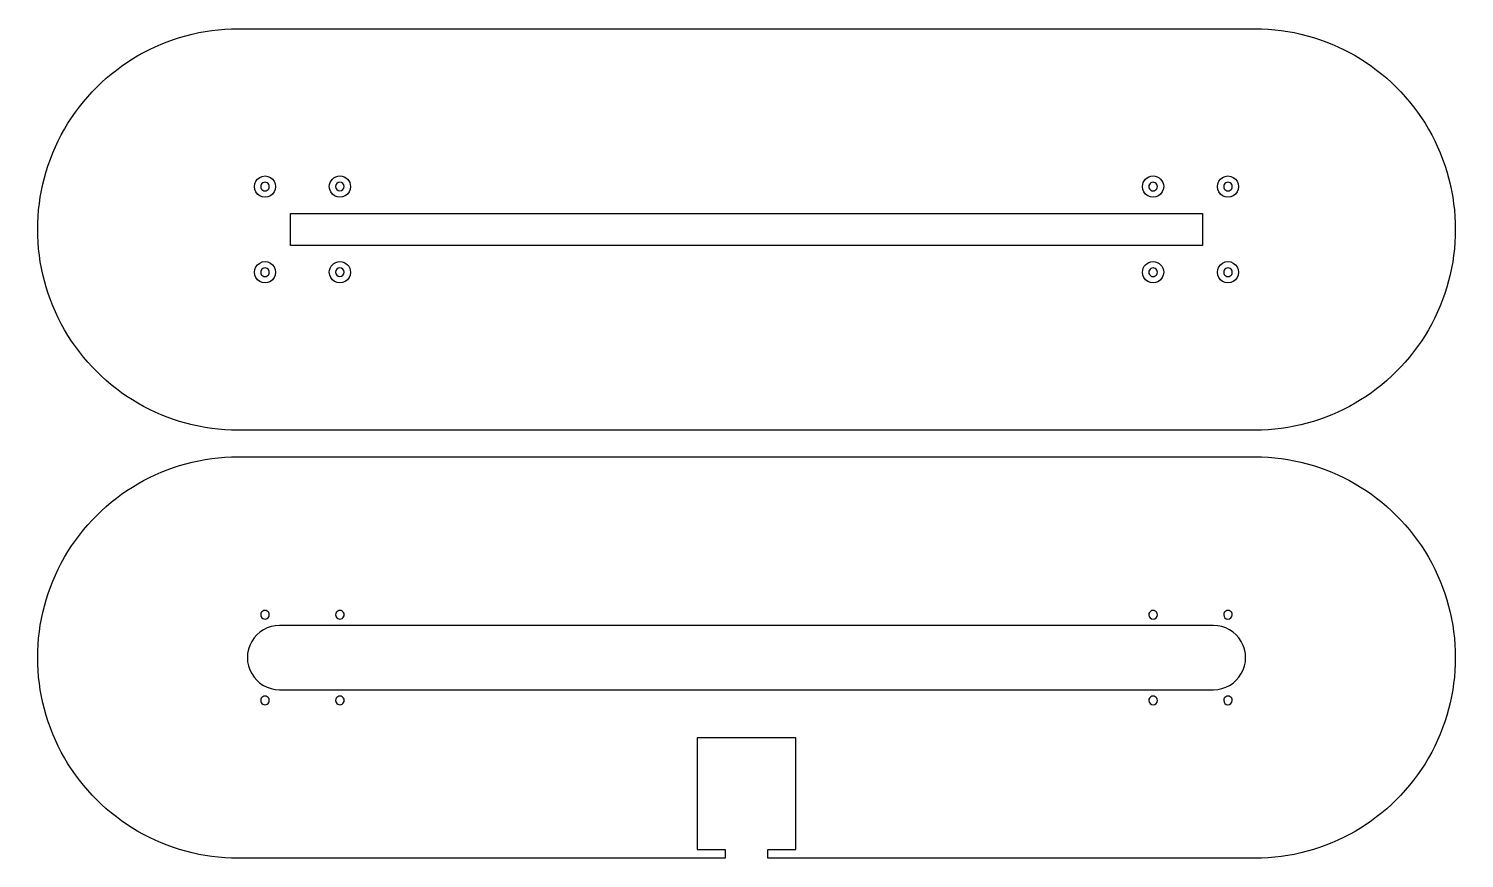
# Model space of a CAD drawing. Extents: x 4 to 542, y 5 to 160.
# Drawn here: x 273.7 to 542, y 5.3 to 160.3 of the extents above; entities that cross this region are included whole.
import ezdxf

# ---------------------------------------------------------------- set-up
doc = ezdxf.new("R2010")
doc.units = 0
doc.layers.get('0').update_dxf_attribs({"linetype": 'CONTINUOUS'})

msp = doc.modelspace()

# ---------------------------------------------------------------- linework, layer by layer
at = {"color": 5}
for p, q in [((312.83788, 160.349886), (502.8382, 160.349886)), ((318.6382, 130.849886), (318.6382, 130.849886)), ((319.821264, 130.849886), (319.821264, 130.849886)), ((332.6382, 130.849886), (332.6382, 130.849886)), ((333.821264, 130.849886), (333.821264, 130.849886)), ((484.6382, 130.849886), (484.6382, 130.849886)), ((485.821264, 130.849886), (485.821264, 130.849886)), ((498.6382, 130.849886), (498.6382, 130.849886)), ((499.821264, 130.849886), (499.821264, 130.849886)), ((322.5882, 119.874886), (322.5882, 125.824886)), ((322.5882, 125.824886), (493.0882, 125.824886)), ((493.0882, 125.824886), (493.0882, 119.874886)), ((493.0882, 119.874886), (322.5882, 119.874886)), ((318.6382, 114.849886), (318.6382, 114.849886)), ((319.821264, 114.849886), (319.821264, 114.849886)), ((332.6382, 114.849886), (332.6382, 114.849886)), ((333.821264, 114.849886), (333.821264, 114.849886)), ((484.6382, 114.849886), (484.6382, 114.849886)), ((485.821264, 114.849886), (485.821264, 114.849886)), ((498.6382, 114.849886), (498.6382, 114.849886)), ((499.821264, 114.849886), (499.821264, 114.849886)), ((312.837883, 80.349883), (502.838202, 80.349883)), ((318.638202, 50.849883), (318.638202, 50.849883)), ((332.638202, 50.849883), (332.638202, 50.849883)), ((484.638202, 50.849883), (484.638202, 50.849883)), ((498.638202, 50.849883), (498.638202, 50.849883)), ((320.537883, 36.849883), (495.138202, 36.849883)), ((318.638202, 34.849883), (318.638202, 34.849883)), ((332.638202, 34.849883), (332.638202, 34.849883)), ((484.638202, 34.849883), (484.638202, 34.849883)), ((498.638202, 34.849883), (498.638202, 34.849883)), ((417.038202, 27.849883), (398.638202, 27.849883)), ((398.638202, 27.849883), (398.638202, 6.999883)), ((417.038202, 6.999883), (417.038202, 27.849883)), ((398.638202, 6.999883), (403.838202, 6.999883)), ((403.838202, 6.999883), (403.838202, 5.349883)), ((411.838202, 5.349883), (411.838202, 6.999883)), ((411.838202, 6.999883), (417.038202, 6.999883)), ((502.837883, 5.349883), (411.838202, 5.349883))]:
    msp.add_line(p, q, dxfattribs=at)
for points in [[(280.362007, 141.599748), (287.060688, 153.202317), (299.44042, 160.349829), (312.83788, 160.349886)], [(502.8382, 160.349886), (516.23566, 160.349829), (528.615392, 153.202317), (535.314073, 141.599748)], [(280.362167, 104.099748), (273.663388, 115.70226), (273.663327, 129.997179), (280.362007, 141.599748)], [(535.314073, 141.599748), (542.012753, 129.997179), (542.012692, 115.70226), (535.313913, 104.099748)], [(315.855136, 130.849886), (315.855136, 131.558367), (316.233106, 132.21303), (316.846668, 132.56727)], [(316.846668, 132.56727), (317.46023, 132.92151), (318.21617, 132.92151), (318.829732, 132.56727)], [(317.4382, 131.542707), (317.190679, 131.3998), (317.0382, 131.135699), (317.0382, 130.849886)], [(318.2382, 131.542707), (317.990679, 131.685613), (317.685721, 131.685613), (317.4382, 131.542707)], [(318.6382, 130.849886), (318.6382, 131.135699), (318.485721, 131.3998), (318.2382, 131.542707)], [(318.829732, 132.56727), (319.443294, 132.21303), (319.821264, 131.558367), (319.821264, 130.849886)], [(329.855136, 130.849886), (329.855137, 131.945102), (330.742984, 132.83295), (331.8382, 132.83295)], [(331.8382, 131.649886), (331.396372, 131.649886), (331.0382, 131.291714), (331.0382, 130.849886)], [(331.8382, 132.83295), (332.933416, 132.83295), (333.821263, 131.945102), (333.821264, 130.849886)], [(332.6382, 130.849886), (332.6382, 131.291714), (332.280028, 131.649886), (331.8382, 131.649886)], [(481.855136, 130.849886), (481.855137, 131.945102), (482.742984, 132.83295), (483.8382, 132.83295)], [(483.4382, 131.542707), (483.190679, 131.3998), (483.0382, 131.135699), (483.0382, 130.849886)], [(484.2382, 131.542707), (483.990679, 131.685613), (483.685721, 131.685613), (483.4382, 131.542707)], [(483.8382, 132.83295), (484.933416, 132.83295), (485.821263, 131.945102), (485.821264, 130.849886)], [(484.6382, 130.849886), (484.6382, 131.135699), (484.485721, 131.3998), (484.2382, 131.542707)], [(495.855136, 130.849886), (495.855136, 131.558367), (496.233106, 132.21303), (496.846668, 132.56727)], [(496.846668, 132.56727), (497.46023, 132.92151), (498.21617, 132.92151), (498.829732, 132.56727)], [(497.4382, 131.542707), (497.190679, 131.3998), (497.0382, 131.135699), (497.0382, 130.849886)], [(498.2382, 131.542707), (497.990679, 131.685613), (497.685721, 131.685613), (497.4382, 131.542707)], [(498.6382, 130.849886), (498.6382, 131.135699), (498.485721, 131.3998), (498.2382, 131.542707)], [(498.829732, 132.56727), (499.443294, 132.21303), (499.821264, 131.558367), (499.821264, 130.849886)], [(316.846668, 129.132503), (316.233106, 129.486743), (315.855136, 130.141406), (315.855136, 130.849886)], [(318.829732, 129.132503), (318.21617, 128.778263), (317.46023, 128.778263), (316.846668, 129.132503)], [(317.0382, 130.849886), (317.0382, 130.564074), (317.190679, 130.299972), (317.4382, 130.157066)], [(317.4382, 130.157066), (317.685721, 130.01416), (317.990679, 130.01416), (318.2382, 130.157066)], [(318.2382, 130.157066), (318.485721, 130.299972), (318.6382, 130.564074), (318.6382, 130.849886)], [(319.821264, 130.849886), (319.821264, 130.141406), (319.443294, 129.486743), (318.829732, 129.132503)], [(330.846668, 129.132503), (330.233106, 129.486743), (329.855136, 130.141406), (329.855136, 130.849886)], [(332.829732, 129.132503), (332.21617, 128.778263), (331.46023, 128.778263), (330.846668, 129.132503)], [(331.0382, 130.849886), (331.0382, 130.408059), (331.396372, 130.049887), (331.8382, 130.049887)], [(331.8382, 130.049887), (332.280028, 130.049887), (332.6382, 130.408059), (332.6382, 130.849886)], [(333.821264, 130.849886), (333.821264, 130.141406), (333.443294, 129.486743), (332.829732, 129.132503)], [(482.846668, 129.132503), (482.233106, 129.486743), (481.855136, 130.141406), (481.855136, 130.849886)], [(484.829732, 129.132503), (484.21617, 128.778263), (483.46023, 128.778263), (482.846668, 129.132503)], [(483.0382, 130.849886), (483.0382, 130.564074), (483.190679, 130.299972), (483.4382, 130.157066)], [(483.4382, 130.157066), (483.685721, 130.01416), (483.990679, 130.01416), (484.2382, 130.157066)], [(484.2382, 130.157066), (484.485721, 130.299972), (484.6382, 130.564074), (484.6382, 130.849886)], [(485.821264, 130.849886), (485.821264, 130.141406), (485.443294, 129.486743), (484.829732, 129.132503)], [(496.846668, 129.132503), (496.233106, 129.486743), (495.855136, 130.141406), (495.855136, 130.849886)], [(498.829732, 129.132503), (498.21617, 128.778263), (497.46023, 128.778263), (496.846668, 129.132503)], [(497.0382, 130.849886), (497.0382, 130.564074), (497.190679, 130.299972), (497.4382, 130.157066)], [(497.4382, 130.157066), (497.685721, 130.01416), (497.990679, 130.01416), (498.2382, 130.157066)], [(498.2382, 130.157066), (498.485721, 130.299972), (498.6382, 130.564074), (498.6382, 130.849886)], [(499.821264, 130.849886), (499.821264, 130.141406), (499.443294, 129.486743), (498.829732, 129.132503)], [(315.855136, 114.849886), (315.855136, 115.558367), (316.233106, 116.21303), (316.846668, 116.56727)], [(316.846668, 116.56727), (317.46023, 116.92151), (318.21617, 116.92151), (318.829732, 116.56727)], [(317.4382, 115.542707), (317.190679, 115.3998), (317.0382, 115.135699), (317.0382, 114.849886)], [(318.2382, 115.542707), (317.990679, 115.685613), (317.685721, 115.685613), (317.4382, 115.542707)], [(318.6382, 114.849886), (318.6382, 115.135699), (318.485721, 115.3998), (318.2382, 115.542707)], [(318.829732, 116.56727), (319.443294, 116.21303), (319.821264, 115.558367), (319.821264, 114.849886)], [(329.855136, 114.849886), (329.855137, 115.945102), (330.742984, 116.83295), (331.8382, 116.83295)], [(331.8382, 115.649886), (331.396372, 115.649886), (331.0382, 115.291714), (331.0382, 114.849886)], [(331.8382, 116.83295), (332.933416, 116.83295), (333.821263, 115.945102), (333.821264, 114.849886)], [(332.6382, 114.849886), (332.6382, 115.291714), (332.280028, 115.649886), (331.8382, 115.649886)], [(481.855136, 114.849886), (481.855137, 115.945102), (482.742984, 116.83295), (483.8382, 116.83295)], [(483.4382, 115.542707), (483.190679, 115.3998), (483.0382, 115.135699), (483.0382, 114.849886)], [(484.2382, 115.542707), (483.990679, 115.685613), (483.685721, 115.685613), (483.4382, 115.542707)], [(483.8382, 116.83295), (484.933416, 116.83295), (485.821263, 115.945102), (485.821264, 114.849886)], [(484.6382, 114.849886), (484.6382, 115.135699), (484.485721, 115.3998), (484.2382, 115.542707)], [(495.855136, 114.849886), (495.855136, 115.558367), (496.233106, 116.21303), (496.846668, 116.56727)], [(496.846668, 116.56727), (497.46023, 116.92151), (498.21617, 116.92151), (498.829732, 116.56727)], [(497.4382, 115.542707), (497.190679, 115.3998), (497.0382, 115.135699), (497.0382, 114.849886)], [(498.2382, 115.542707), (497.990679, 115.685613), (497.685721, 115.685613), (497.4382, 115.542707)], [(498.6382, 114.849886), (498.6382, 115.135699), (498.485721, 115.3998), (498.2382, 115.542707)], [(498.829732, 116.56727), (499.443294, 116.21303), (499.821264, 115.558367), (499.821264, 114.849886)], [(316.846668, 113.132503), (316.233106, 113.486743), (315.855136, 114.141406), (315.855136, 114.849886)], [(318.829732, 113.132503), (318.21617, 112.778263), (317.46023, 112.778263), (316.846668, 113.132503)], [(317.0382, 114.849886), (317.0382, 114.564074), (317.190679, 114.299972), (317.4382, 114.157066)], [(317.4382, 114.157066), (317.685721, 114.01416), (317.990679, 114.01416), (318.2382, 114.157066)], [(318.2382, 114.157066), (318.485721, 114.299972), (318.6382, 114.564074), (318.6382, 114.849886)], [(319.821264, 114.849886), (319.821264, 114.141406), (319.443294, 113.486743), (318.829732, 113.132503)], [(330.846668, 113.132503), (330.233106, 113.486743), (329.855136, 114.141406), (329.855136, 114.849886)], [(332.829732, 113.132503), (332.21617, 112.778263), (331.46023, 112.778263), (330.846668, 113.132503)], [(331.0382, 114.849886), (331.0382, 114.408059), (331.396372, 114.049887), (331.8382, 114.049887)], [(331.8382, 114.049887), (332.280028, 114.049887), (332.6382, 114.408059), (332.6382, 114.849886)], [(333.821264, 114.849886), (333.821264, 114.141406), (333.443294, 113.486743), (332.829732, 113.132503)], [(482.846668, 113.132503), (482.233106, 113.486743), (481.855136, 114.141406), (481.855136, 114.849886)], [(484.829732, 113.132503), (484.21617, 112.778263), (483.46023, 112.778263), (482.846668, 113.132503)], [(483.0382, 114.849886), (483.0382, 114.564074), (483.190679, 114.299972), (483.4382, 114.157066)], [(483.4382, 114.157066), (483.685721, 114.01416), (483.990679, 114.01416), (484.2382, 114.157066)], [(484.2382, 114.157066), (484.485721, 114.299972), (484.6382, 114.564074), (484.6382, 114.849886)], [(485.821264, 114.849886), (485.821264, 114.141406), (485.443294, 113.486743), (484.829732, 113.132503)], [(496.846668, 113.132503), (496.233106, 113.486743), (495.855136, 114.141406), (495.855136, 114.849886)], [(498.829732, 113.132503), (498.21617, 112.778263), (497.46023, 112.778263), (496.846668, 113.132503)], [(497.0382, 114.849886), (497.0382, 114.564074), (497.190679, 114.299972), (497.4382, 114.157066)], [(497.4382, 114.157066), (497.685721, 114.01416), (497.990679, 114.01416), (498.2382, 114.157066)], [(498.2382, 114.157066), (498.485721, 114.299972), (498.6382, 114.564074), (498.6382, 114.849886)], [(499.821264, 114.849886), (499.821264, 114.141406), (499.443294, 113.486743), (498.829732, 113.132503)], [(312.8382, 85.349886), (299.44074, 85.349829), (287.060947, 92.497236), (280.362167, 104.099748)], [(535.313913, 104.099748), (528.615133, 92.497236), (516.23534, 85.349829), (502.83788, 85.349886)], [(502.83788, 85.349886), (502.83788, 85.349886), (312.8382, 85.349886), (312.8382, 85.349886)], [(280.36201, 61.599745), (287.060691, 73.202314), (299.440423, 80.349826), (312.837883, 80.349883)], [(502.838202, 80.349883), (516.235662, 80.349826), (528.615394, 73.202314), (535.314075, 61.599745)], [(280.36217, 24.099745), (273.66339, 35.702257), (273.66333, 49.997176), (280.36201, 61.599745)], [(535.314075, 61.599745), (542.012755, 49.997176), (542.012695, 35.702257), (535.313915, 24.099745)], [(317.438202, 51.542704), (317.190681, 51.399797), (317.038202, 51.135696), (317.038202, 50.849883)], [(318.238202, 51.542704), (317.990681, 51.68561), (317.685723, 51.68561), (317.438202, 51.542704)], [(318.638202, 50.849883), (318.638202, 51.135696), (318.485723, 51.399797), (318.238202, 51.542704)], [(331.438202, 51.542704), (331.190681, 51.399797), (331.038202, 51.135696), (331.038202, 50.849883)], [(332.238202, 51.542704), (331.990681, 51.68561), (331.685723, 51.68561), (331.438202, 51.542704)], [(332.638202, 50.849883), (332.638202, 51.135696), (332.485723, 51.399797), (332.238202, 51.542704)], [(483.438202, 51.542704), (483.190681, 51.399797), (483.038202, 51.135696), (483.038202, 50.849883)], [(484.238202, 51.542704), (483.990681, 51.68561), (483.685723, 51.68561), (483.438202, 51.542704)], [(484.638202, 50.849883), (484.638202, 51.135696), (484.485723, 51.399797), (484.238202, 51.542704)], [(497.438202, 51.542704), (497.190681, 51.399797), (497.038202, 51.135696), (497.038202, 50.849883)], [(498.238202, 51.542704), (497.990681, 51.68561), (497.685723, 51.68561), (497.438202, 51.542704)], [(498.638202, 50.849883), (498.638202, 51.135696), (498.485723, 51.399797), (498.238202, 51.542704)], [(320.538202, 48.849883), (318.394608, 48.84994), (316.413816, 47.706399), (315.34197, 45.850022)], [(317.038202, 50.849883), (317.038202, 50.564071), (317.190681, 50.299969), (317.438202, 50.157063)], [(317.438202, 50.157063), (317.685723, 50.014157), (317.990681, 50.014157), (318.238202, 50.157063)], [(318.238202, 50.157063), (318.485723, 50.299969), (318.638202, 50.564071), (318.638202, 50.849883)], [(495.137883, 48.849883), (495.137883, 48.849883), (320.538202, 48.849883), (320.538202, 48.849883)], [(331.038202, 50.849883), (331.038202, 50.564071), (331.190681, 50.299969), (331.438202, 50.157063)], [(331.438202, 50.157063), (331.685723, 50.014157), (331.990681, 50.014157), (332.238202, 50.157063)], [(332.238202, 50.157063), (332.485723, 50.299969), (332.638202, 50.564071), (332.638202, 50.849883)], [(483.038202, 50.849883), (483.038202, 50.408056), (483.396374, 50.049884), (483.838202, 50.049884)], [(483.838202, 50.049884), (484.28003, 50.049884), (484.638202, 50.408056), (484.638202, 50.849883)], [(500.334115, 45.850022), (499.262269, 47.706399), (497.281477, 48.84994), (495.137883, 48.849883)], [(497.038202, 50.849883), (497.038202, 50.408056), (497.396374, 50.049884), (497.838202, 50.049884)], [(497.838202, 50.049884), (498.28003, 50.049884), (498.638202, 50.408056), (498.638202, 50.849883)], [(315.34197, 45.850022), (314.270124, 43.993644), (314.270063, 41.706456), (315.34181, 39.850022)], [(500.334275, 39.850022), (501.406022, 41.706456), (501.405961, 43.993644), (500.334115, 45.850022)], [(315.34181, 39.850022), (316.413558, 37.993587), (318.394289, 36.84994), (320.537883, 36.849883)], [(495.138202, 36.849883), (497.281796, 36.84994), (499.262527, 37.993587), (500.334275, 39.850022)], [(317.438202, 35.542704), (317.190681, 35.399797), (317.038202, 35.135696), (317.038202, 34.849883)], [(318.238202, 35.542704), (317.990681, 35.68561), (317.685723, 35.68561), (317.438202, 35.542704)], [(318.638202, 34.849883), (318.638202, 35.135696), (318.485723, 35.399797), (318.238202, 35.542704)], [(331.438202, 35.542704), (331.190681, 35.399797), (331.038202, 35.135696), (331.038202, 34.849883)], [(332.238202, 35.542704), (331.990681, 35.68561), (331.685723, 35.68561), (331.438202, 35.542704)], [(332.638202, 34.849883), (332.638202, 35.135696), (332.485723, 35.399797), (332.238202, 35.542704)], [(483.438202, 35.542704), (483.190681, 35.399797), (483.038202, 35.135696), (483.038202, 34.849883)], [(484.238202, 35.542704), (483.990681, 35.68561), (483.685723, 35.68561), (483.438202, 35.542704)], [(484.638202, 34.849883), (484.638202, 35.135696), (484.485723, 35.399797), (484.238202, 35.542704)], [(497.438202, 35.542704), (497.190681, 35.399797), (497.038202, 35.135696), (497.038202, 34.849883)], [(498.238202, 35.542704), (497.990681, 35.68561), (497.685723, 35.68561), (497.438202, 35.542704)], [(498.638202, 34.849883), (498.638202, 35.135696), (498.485723, 35.399797), (498.238202, 35.542704)], [(317.038202, 34.849883), (317.038202, 34.564071), (317.190681, 34.299969), (317.438202, 34.157063)], [(317.438202, 34.157063), (317.685723, 34.014157), (317.990681, 34.014157), (318.238202, 34.157063)], [(318.238202, 34.157063), (318.485723, 34.299969), (318.638202, 34.564071), (318.638202, 34.849883)], [(331.038202, 34.849883), (331.038202, 34.564071), (331.190681, 34.299969), (331.438202, 34.157063)], [(331.438202, 34.157063), (331.685723, 34.014157), (331.990681, 34.014157), (332.238202, 34.157063)], [(332.238202, 34.157063), (332.485723, 34.299969), (332.638202, 34.564071), (332.638202, 34.849883)], [(483.038202, 34.849883), (483.038202, 34.408056), (483.396374, 34.049884), (483.838202, 34.049884)], [(483.838202, 34.049884), (484.28003, 34.049884), (484.638202, 34.408056), (484.638202, 34.849883)], [(497.038202, 34.849883), (497.038202, 34.408056), (497.396374, 34.049884), (497.838202, 34.049884)], [(497.838202, 34.049884), (498.28003, 34.049884), (498.638202, 34.408056), (498.638202, 34.849883)], [(312.838202, 5.349883), (299.440742, 5.349826), (287.060949, 12.497233), (280.36217, 24.099745)], [(535.313915, 24.099745), (528.615136, 12.497233), (516.235343, 5.349826), (502.837883, 5.349883)], [(403.838202, 5.349883), (403.838202, 5.349883), (312.838202, 5.349883), (312.838202, 5.349883)]]:
    msp.add_open_spline(points, degree=3, dxfattribs=at)

doc.saveas('drawing.dxf')
